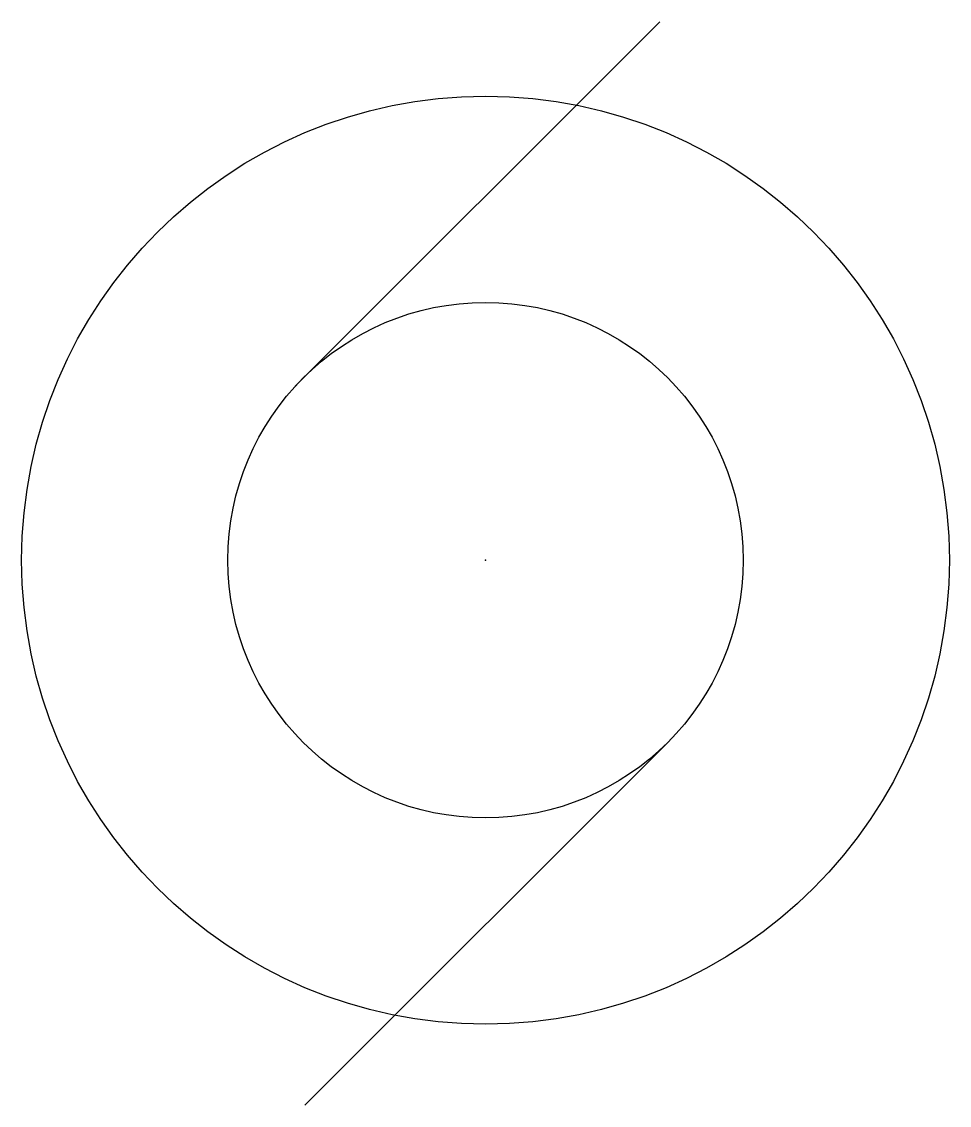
# Model space of a CAD drawing. Header units: millimetres. Extents: x 0 to 1858, y -1 to 879.
# Drawn here: x -0.45 to 0.45, y -0.529 to 0.522 of the extents above; entities outside this region: 1.
import ezdxf

# ---------------------------------------------------------------- set-up
doc = ezdxf.new("R2010")
doc.units = ezdxf.units.MM

msp = doc.modelspace()

# ---------------------------------------------------------------- linework, layer by layer
for p, q in [((1858.2796, 878.8397), (1858.2796, 878.8397)), ((-0.1845, 0.1687), (0.169, 0.5222)), ((0.1784, -0.1752), (-0.1752, -0.5287))]:
    msp.add_line(p, q)
for radius in [0.45, 0.25]:
    msp.add_circle((0, 0), radius)
msp.add_point((0, 0))

doc.saveas('drawing.dxf')
